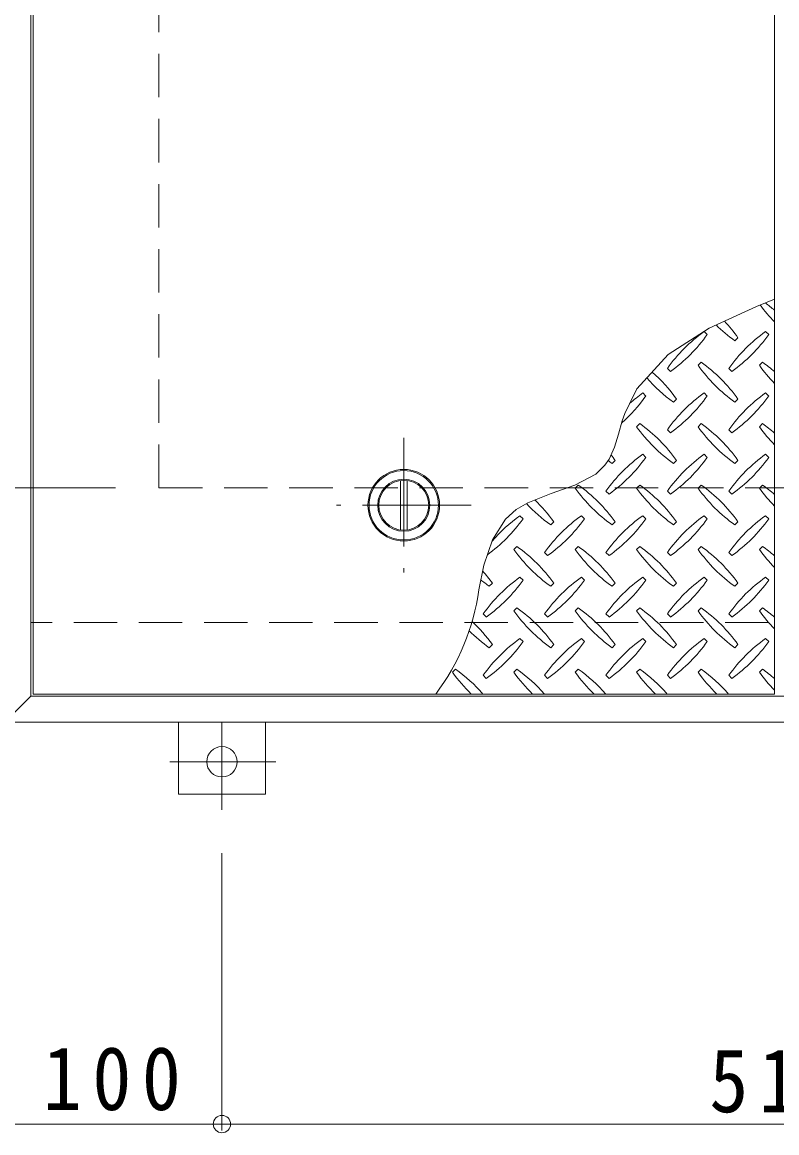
# Model space of a CAD drawing. Units: millimetres at full size, sheet at 1:10; details may follow other scales. Extents: x -2620 to 2676, y -1962 to 1874.
# Drawn here: x -2167 to -1819, y -204 to 308 of the extents above; entities that cross this region are included whole.
import ezdxf

# ---------------------------------------------------------------- set-up
doc = ezdxf.new("R2010")
doc.units = ezdxf.units.MM
doc.header["$LTSCALE"] = 10
doc.header["$PDMODE"] = 32
doc.header["$PDSIZE"] = 8
doc.linetypes.add('CHAIN1', pattern=[8, 5, -1, 1, -1])
doc.linetypes.add('DASHED2', pattern=[3, 2, -1])
for name, color, linetype, lineweight in [('0-1_躯体', 2, 'DASHED2', 9), ('0-2_仕上', 3, 'Continuous', 9), ('0-3_建具', 2, 'Continuous', 9), ('0-9', 134, 'Continuous', 5), ('0-C', 2, 'Continuous', 9), ('0-E', 3, 'Continuous', 9), ('0-F', 7, 'Continuous', 9)]:
    doc.layers.add(name, color=color, linetype=linetype, lineweight=lineweight)
doc.styles.add('ＭＳ ゴシック', font='')
doc.styles.get('ＭＳ ゴシック').set_extended_font_data('MS Gothic')

msp = doc.modelspace()

# ---------------------------------------------------------------- linework, layer by layer
at = {"layer": '0-1_躯体'}
for p, q in [((-2103.98, 93.65), (-2103.98, 1393.65)), ((-2103.98, 93.65), (-503.98, 93.65)), ((-1133.23, 31.65), (-2162.98, 31.65))]:
    msp.add_line(p, q, dxfattribs=at)
at = {"layer": '0-2_仕上'}
msp.add_line((-1820.48, 1488.65), (-1820.48, -1.35), dxfattribs=at)
msp.add_lwpolyline([(-1820.48, -1.35), (-2161.98, -1.35), (-2161.98, 1488.65)], dxfattribs=at)
msp.add_circle((-1991.23, 85.65), 16.5, dxfattribs=at)
at = {"layer": '0-3_建具'}
for p, q in [((-2162.98, -2.35), (-2162.98, 1489.65)), ((-2174.98, -14.35), (-2162.98, -2.35)), ((-444.98, -2.35), (-2162.98, -2.35)), ((-432.98, -14.35), (-2174.98, -14.35))]:
    msp.add_line(p, q, dxfattribs=at)
at = {"layer": '0-9'}
for p, q in [((-1851.43, 164.27), (-1852.85, 165.68)), ((-1823.15, 164.27), (-1824.56, 165.68)), ((-1838.7, 161.44), (-1837.29, 162.85)), ((-1869.82, 148.71), (-1868.4, 147.3)), ((-1854.26, 151.54), (-1855.68, 150.13)), ((-1841.53, 148.71), (-1840.12, 147.3)), ((-1825.98, 151.54), (-1827.39, 150.13)), ((-1879.72, 135.98), (-1881.13, 137.4)), ((-1866.99, 133.15), (-1865.57, 134.57)), ((-1851.43, 135.98), (-1852.85, 137.4)), ((-1838.7, 133.15), (-1837.29, 134.57)), ((-1823.15, 135.98), (-1824.56, 137.4)), ((-1882.55, 123.26), (-1883.96, 121.84)), ((-1854.26, 123.26), (-1855.68, 121.84)), ((-1825.98, 123.26), (-1827.39, 121.84)), ((-1869.82, 120.43), (-1868.4, 119.01)), ((-1841.53, 120.43), (-1840.12, 119.01)), ((-1879.72, 107.7), (-1881.13, 109.11)), ((-1851.43, 107.7), (-1852.85, 109.11)), ((-1823.15, 107.7), (-1824.56, 109.11)), ((-1895.27, 104.87), (-1893.86, 106.28)), ((-1866.99, 104.87), (-1865.57, 106.28)), ((-1838.7, 104.87), (-1837.29, 106.28)), ((-1910.83, 94.97), (-1912.24, 93.56)), ((-1898.1, 92.14), (-1896.69, 90.73)), ((-1882.55, 94.97), (-1883.96, 93.56)), ((-1869.82, 92.14), (-1868.4, 90.73)), ((-1854.26, 94.97), (-1855.68, 93.56)), ((-1841.53, 92.14), (-1840.12, 90.73)), ((-1825.98, 94.97), (-1827.39, 93.56)), ((-1936.29, 79.41), (-1937.7, 80.83)), ((-1923.56, 76.59), (-1922.14, 78)), ((-1908, 79.41), (-1909.42, 80.83)), ((-1895.27, 76.59), (-1893.86, 78)), ((-1879.72, 79.41), (-1881.13, 80.83)), ((-1866.99, 76.59), (-1865.57, 78)), ((-1851.43, 79.41), (-1852.85, 80.83)), ((-1838.7, 76.59), (-1837.29, 78)), ((-1823.15, 79.41), (-1824.56, 80.83)), ((-1939.11, 66.69), (-1940.53, 65.27)), ((-1910.83, 66.69), (-1912.24, 65.27)), ((-1882.55, 66.69), (-1883.96, 65.27)), ((-1854.26, 66.69), (-1855.68, 65.27)), ((-1825.98, 66.69), (-1827.39, 65.27)), ((-1926.39, 63.86), (-1924.97, 62.44)), ((-1898.1, 63.86), (-1896.69, 62.44)), ((-1869.82, 63.86), (-1868.4, 62.44)), ((-1841.53, 63.86), (-1840.12, 62.44)), ((-1936.29, 51.13), (-1937.7, 52.54)), ((-1908, 51.13), (-1909.42, 52.54)), ((-1879.72, 51.13), (-1881.13, 52.54)), ((-1851.43, 51.13), (-1852.85, 52.54)), ((-1823.15, 51.13), (-1824.56, 52.54)), ((-1951.84, 48.3), (-1950.43, 49.72)), ((-1923.56, 48.3), (-1922.14, 49.72)), ((-1895.27, 48.3), (-1893.86, 49.72)), ((-1866.99, 48.3), (-1865.57, 49.72)), ((-1838.7, 48.3), (-1837.29, 49.72)), ((-1939.11, 38.4), (-1940.53, 36.99)), ((-1910.83, 38.4), (-1912.24, 36.99)), ((-1882.55, 38.4), (-1883.96, 36.99)), ((-1854.26, 38.4), (-1855.68, 36.99)), ((-1825.98, 38.4), (-1827.39, 36.99)), ((-1954.67, 35.57), (-1953.26, 34.16)), ((-1926.39, 35.57), (-1924.97, 34.16)), ((-1898.1, 35.57), (-1896.69, 34.16)), ((-1869.82, 35.57), (-1868.4, 34.16)), ((-1841.53, 35.57), (-1840.12, 34.16)), ((-1951.84, 20.02), (-1950.43, 21.43)), ((-1936.29, 22.85), (-1937.7, 24.26)), ((-1923.56, 20.02), (-1922.14, 21.43)), ((-1908, 22.85), (-1909.42, 24.26)), ((-1895.27, 20.02), (-1893.86, 21.43)), ((-1879.72, 22.85), (-1881.13, 24.26)), ((-1866.99, 20.02), (-1865.57, 21.43)), ((-1851.43, 22.85), (-1852.85, 24.26)), ((-1838.7, 20.02), (-1837.29, 21.43)), ((-1823.15, 22.85), (-1824.56, 24.26)), ((-1967.4, 10.12), (-1968.81, 8.7)), ((-1954.67, 7.29), (-1953.26, 5.88)), ((-1939.11, 10.12), (-1940.53, 8.7)), ((-1926.39, 7.29), (-1924.97, 5.88)), ((-1910.83, 10.12), (-1912.24, 8.7)), ((-1898.1, 7.29), (-1896.69, 5.88)), ((-1882.55, 10.12), (-1883.96, 8.7)), ((-1869.82, 7.29), (-1868.4, 5.88)), ((-1854.26, 10.12), (-1855.68, 8.7)), ((-1841.53, 7.29), (-1840.12, 5.88)), ((-1825.98, 10.12), (-1827.39, 8.7))]:
    msp.add_line(p, q, dxfattribs=at)
msp.add_lwpolyline([(-1820.48, 180.56), (-1828.75, 177.23), (-1850.5, 167.28), (-1869.46, 155.11), (-1883.87, 139.33), (-1889.45, 127.98), (-1890.59, 124.5), (-1892.35, 118.36), (-1894.24, 112.36), (-1896.69, 106.89), (-1898.54, 104.11), (-1902.82, 99.99), (-1912.42, 94.89), (-1923.39, 91), (-1934.06, 86.81), (-1939.46, 83.64), (-1944.3, 79.26), (-1950.39, 69.64), (-1954.33, 58.06), (-1956.69, 46.63)], dxfattribs=at)
for centre, radius, start, end in [((-1768.35, 220.48), 72.5, 215.9479, 224.0249), ((-1868.05, 120.78), 72.5, 48.9921, 53.2528), ((-1896.33, 120.78), 72.5, 35.4726, 43.2598), ((-1810.77, 106.64), 72.5, 125.4726, 144.5273), ((-1910.48, 206.34), 72.5, 305.4727, 324.5273), ((-1796.63, 220.48), 72.5, 225.5745, 234.5273), ((-1782.49, 106.64), 72.5, 125.4726, 144.5273), ((-1882.19, 206.34), 72.5, 305.4727, 324.5273), ((-1796.63, 192.2), 72.5, 215.4727, 234.5273), ((-1896.33, 92.5), 72.5, 35.4726, 54.5273), ((-1768.35, 192.2), 72.5, 215.4727, 224.0249), ((-1868.05, 92.5), 72.5, 48.9921, 54.5273), ((-1824.92, 192.2), 72.5, 221.3527, 234.5273), ((-1924.62, 92.5), 72.5, 35.4726, 48.7796), ((-1938.76, 178.06), 72.5, 311.3876, 324.5273), ((-1839.06, 78.35), 72.5, 125.4726, 131.5983), ((-1810.77, 78.35), 72.5, 125.4726, 144.5273), ((-1910.48, 178.06), 72.5, 305.4727, 324.5273), ((-1782.49, 78.35), 72.5, 125.4726, 144.5273), ((-1882.19, 178.06), 72.5, 305.4727, 324.5273), ((-1924.62, 64.21), 72.5, 35.4726, 54.5273), ((-1896.33, 64.21), 72.5, 35.4726, 54.5273), ((-1868.05, 64.21), 72.5, 48.9921, 54.5273), ((-1824.92, 163.91), 72.5, 215.4727, 234.5273), ((-1796.63, 163.91), 72.5, 215.4727, 234.5273), ((-1768.35, 163.91), 72.5, 215.4727, 224.0249), ((-1839.06, 50.07), 72.5, 125.4726, 144.5273), ((-1938.76, 149.77), 72.5, 305.4727, 324.5273), ((-1952.9, 64.21), 72.5, 35.4726, 38.0357), ((-1810.77, 50.07), 72.5, 125.4726, 144.5273), ((-1910.48, 149.77), 72.5, 305.4727, 324.5273), ((-1782.49, 50.07), 72.5, 125.4726, 144.5273), ((-1882.19, 149.77), 72.5, 305.4727, 324.5273), ((-1853.2, 163.91), 72.5, 232.7083, 234.5273), ((-1853.2, 135.63), 72.5, 215.4727, 234.5273), ((-1952.9, 35.93), 72.5, 35.4726, 54.5273), ((-1824.92, 135.63), 72.5, 215.4727, 234.5273), ((-1924.62, 35.93), 72.5, 35.4726, 54.5273), ((-1796.63, 135.63), 72.5, 215.4727, 234.5273), ((-1896.33, 35.93), 72.5, 35.4726, 54.5273), ((-1768.35, 135.63), 72.5, 215.4727, 224.0249), ((-1868.05, 35.93), 72.5, 48.9921, 54.5273), ((-1981.19, 35.93), 72.5, 35.4726, 45.9971), ((-1881.48, 135.63), 72.5, 222.7481, 234.5273), ((-1995.33, 121.49), 72.5, 306.007, 324.5273), ((-1895.63, 21.79), 72.5, 125.4726, 139.2924), ((-1867.34, 21.79), 72.5, 125.4726, 144.5273), ((-1967.04, 121.49), 72.5, 305.4727, 324.5273), ((-1839.06, 21.79), 72.5, 125.4726, 144.5273), ((-1938.76, 121.49), 72.5, 305.4727, 324.5273), ((-1810.77, 21.79), 72.5, 125.4726, 144.5273), ((-1910.48, 121.49), 72.5, 305.4727, 324.5273), ((-1782.49, 21.79), 72.5, 125.4726, 144.5273), ((-1882.19, 121.49), 72.5, 305.4727, 324.5273), ((-1981.19, 7.64), 72.5, 35.4726, 54.5273), ((-1952.9, 7.64), 72.5, 35.4726, 54.5273), ((-1924.62, 7.64), 72.5, 35.4726, 54.5273), ((-1896.33, 7.64), 72.5, 35.4726, 54.5273), ((-1868.05, 7.64), 72.5, 48.9921, 54.5273), ((-1881.48, 107.35), 72.5, 215.4727, 234.5273), ((-1853.2, 107.35), 72.5, 215.4727, 234.5273), ((-1824.92, 107.35), 72.5, 215.4727, 234.5273), ((-1796.63, 107.35), 72.5, 215.4727, 234.5273), ((-1768.35, 107.35), 72.5, 215.4727, 224.0249), ((-1909.77, 107.35), 72.5, 230.6568, 234.5273), ((-2009.47, 7.64), 72.5, 35.4726, 41.1628), ((-1895.63, -6.5), 72.5, 125.4726, 144.5273), ((-1867.34, -6.5), 72.5, 125.4726, 144.5273), ((-1839.06, -6.5), 72.5, 125.4726, 144.5273), ((-1810.77, -6.5), 72.5, 125.4726, 144.5273), ((-1782.49, -6.5), 72.5, 125.4726, 144.5273), ((-2057.88, 60.4), 102.13, 322.798, 352.2546), ((-1995.33, 93.2), 72.5, 305.4727, 324.5273), ((-1967.04, 93.2), 72.5, 305.4727, 324.5273), ((-1938.76, 93.2), 72.5, 305.4727, 324.5273), ((-1910.48, 93.2), 72.5, 305.4727, 324.5273), ((-1882.19, 93.2), 72.5, 305.4727, 324.5273), ((-1881.48, 79.06), 72.5, 215.4727, 234.5273), ((-1981.19, -20.64), 72.5, 35.4726, 54.5273), ((-1853.2, 79.06), 72.5, 215.4727, 234.5273), ((-1952.9, -20.64), 72.5, 35.4726, 54.5273), ((-1824.92, 79.06), 72.5, 215.4727, 234.5273), ((-1924.62, -20.64), 72.5, 35.4726, 54.5273), ((-1796.63, 79.06), 72.5, 215.4727, 234.5273), ((-1896.33, -20.64), 72.5, 35.4726, 54.5273), ((-1768.35, 79.06), 72.5, 215.4727, 224.0249), ((-1868.05, -20.64), 72.5, 48.9921, 54.5273), ((-2009.47, -20.64), 72.5, 35.4726, 46.6986), ((-1909.77, 79.06), 72.5, 224.946, 234.5273), ((-1895.63, -34.78), 72.5, 125.4726, 144.5273), ((-1995.33, 64.92), 72.5, 305.4727, 324.5273), ((-1867.34, -34.78), 72.5, 125.4726, 144.5273), ((-1967.04, 64.92), 72.5, 305.4727, 324.5273), ((-1839.06, -34.78), 72.5, 125.4726, 144.5273), ((-1938.76, 64.92), 72.5, 305.4727, 324.5273), ((-1810.77, -34.78), 72.5, 125.4726, 144.5273), ((-1910.48, 64.92), 72.5, 305.4727, 324.5273), ((-1782.49, -34.78), 72.5, 125.4726, 144.5273), ((-1882.19, 64.92), 72.5, 305.4727, 324.5273), ((-1909.77, 50.78), 72.5, 215.4727, 225.9751), ((-2009.47, -48.93), 72.5, 41.0079, 54.5273), ((-1881.48, 50.78), 72.5, 215.4727, 225.9751), ((-1981.19, -48.93), 72.5, 41.0079, 54.5273), ((-1853.2, 50.78), 72.5, 215.4727, 225.9751), ((-1952.9, -48.93), 72.5, 41.0079, 54.5273), ((-1824.92, 50.78), 72.5, 215.4727, 225.9751), ((-1924.62, -48.93), 72.5, 41.0079, 54.5273), ((-1796.63, 50.78), 72.5, 215.4727, 225.9751), ((-1896.33, -48.93), 72.5, 41.0079, 54.5273), ((-1768.35, 50.78), 72.5, 215.4727, 224.0249), ((-1868.05, -48.93), 72.5, 48.9921, 54.5273)]:
    msp.add_arc(centre, radius, start, end, dxfattribs=at)
at = {"layer": '0-C', "linetype": 'CHAIN1'}
for p, q in [((-1991.23, 116.65), (-1991.23, 54.65)), ((-1960.23, 85.65), (-2022.23, 85.65))]:
    msp.add_line(p, q, dxfattribs=at)
at = {"layer": '0-C'}
for p, q in [((-1992.73, 74.24), (-1992.73, 97.05)), ((-1989.73, 74.24), (-1989.73, 97.05))]:
    msp.add_line(p, q, dxfattribs=at)
for radius in [16, 12, 11.5]:
    msp.add_circle((-1991.23, 85.65), radius, dxfattribs=at)
at = {"layer": '0-E'}
for p, q in [((-2094.98, -14.35), (-2094.98, -47.55)), ((-2054.98, -14.35), (-2054.98, -47.55)), ((-2054.98, -47.55), (-2094.98, -47.55))]:
    msp.add_line(p, q, dxfattribs=at)
at = {"layer": '0-E', "linetype": 'CHAIN1'}
for p, q in [((-2074.98, -54.71), (-2074.98, -14.55)), ((-2050.14, -32.55), (-2099.03, -32.55))]:
    msp.add_line(p, q, dxfattribs=at)
at = {"layer": '0-E'}
msp.add_circle((-2074.98, -32.55), 7, dxfattribs=at)
at = {"layer": '0-F'}
for p, q in [((-2313.49, 93.65), (-2123.98, 93.65)), ((-2074.98, -202.5), (-2074.98, -74.71)), ((-2174.98, -199.5), (-2074.98, -199.5)), ((-2074.98, -199.5), (-1560.98, -199.5))]:
    msp.add_line(p, q, dxfattribs=at)
msp.add_point((-2074.98, -199.5), dxfattribs=at)

# ---------------------------------------------------------------- texts
at = {"layer": '0-F', "color": 2, "char_height": 29.33, "attachment_point": 7, "style": 'ＭＳ ゴシック'}
for s, insert in [('\\T1.27;\\W0.9;100', (-2157.48, -193.5)), ('\\T1.27;\\W0.9;514', (-1850.48, -194.5))]:
    msp.add_mtext(s, dxfattribs=dict(at, insert=insert))

doc.saveas('drawing.dxf')
